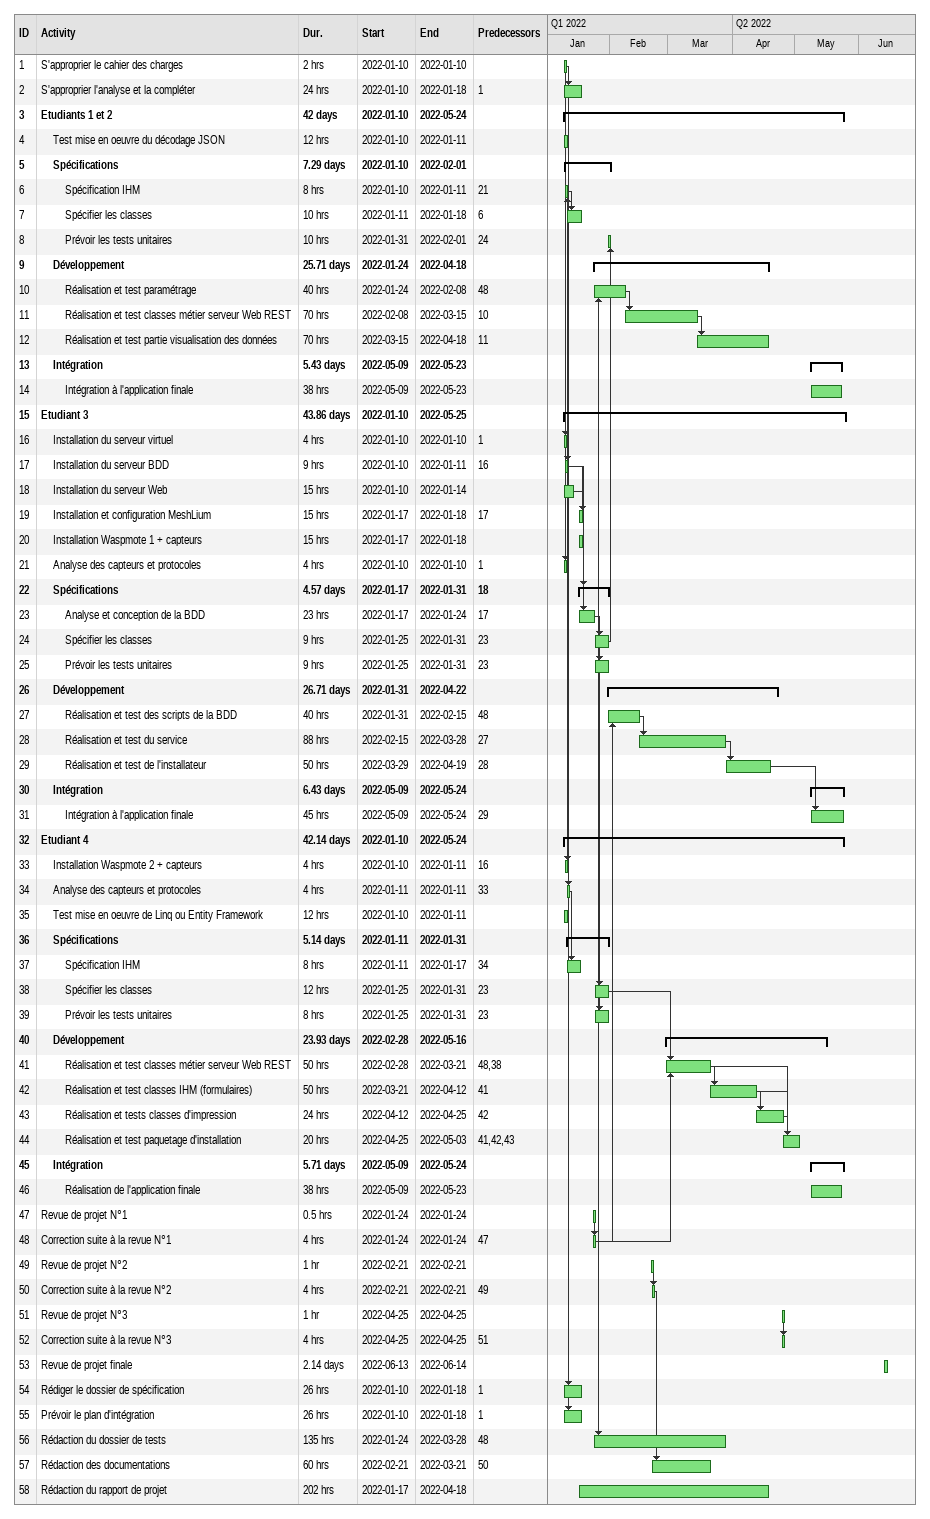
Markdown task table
| ID | Level | Task | Duration | Start | Finish | Predecessors |
|---|---|---|---|---|---|---|
| 1 | 1 | S'approprier le cahier des charges | 2h | 2022-01-10 | 2022-01-10 |  |
| 2 | 1 | S'approprier l'analyse et la compléter | 24h | 2022-01-10 | 2022-01-18 | 1 |
| 3 | 1 | **Etudiants 1 et 2** | 42d | 2022-01-10 | 2022-05-24 |  |
| 4 | 2 | Test mise en oeuvre du décodage JSON | 12h | 2022-01-10 | 2022-01-11 |  |
| 5 | 2 | **Spécifications** | 7.29d | 2022-01-10 | 2022-02-01 |  |
| 6 | 3 | Spécification IHM | 8h | 2022-01-10 | 2022-01-11 | 21 |
| 7 | 3 | Spécifier les classes | 10h | 2022-01-11 | 2022-01-18 | 6 |
| 8 | 3 | Prévoir les tests unitaires | 10h | 2022-01-31 | 2022-02-01 | 24 |
| 9 | 2 | **Développement** | 25.71d | 2022-01-24 | 2022-04-18 |  |
| 10 | 3 | Réalisation et test paramétrage | 40h | 2022-01-24 | 2022-02-08 | 48 |
| 11 | 3 | Réalisation et test classes métier serveur Web REST | 70h | 2022-02-08 | 2022-03-15 | 10 |
| 12 | 3 | Réalisation et test partie visualisation des données | 70h | 2022-03-15 | 2022-04-18 | 11 |
| 13 | 2 | **Intégration** | 5.43d | 2022-05-09 | 2022-05-23 |  |
| 14 | 3 | Intégration à l'application finale | 38h | 2022-05-09 | 2022-05-23 |  |
| 15 | 1 | **Etudiant 3** | 43.86d | 2022-01-10 | 2022-05-25 |  |
| 16 | 2 | Installation du serveur virtuel | 4h | 2022-01-10 | 2022-01-10 | 1 |
| 17 | 2 | Installation du serveur BDD | 9h | 2022-01-10 | 2022-01-11 | 16 |
| 18 | 2 | Installation du serveur Web | 15h | 2022-01-10 | 2022-01-14 |  |
| 19 | 2 | Installation et configuration MeshLium | 15h | 2022-01-17 | 2022-01-18 | 17 |
| 20 | 2 | Installation Waspmote 1 + capteurs | 15h | 2022-01-17 | 2022-01-18 |  |
| 21 | 2 | Analyse des capteurs et protocoles | 4h | 2022-01-10 | 2022-01-10 | 1 |
| 22 | 2 | **Spécifications** | 4.57d | 2022-01-17 | 2022-01-31 | 18 |
| 23 | 3 | Analyse et conception de la BDD | 23h | 2022-01-17 | 2022-01-24 | 17 |
| 24 | 3 | Spécifier les classes | 9h | 2022-01-25 | 2022-01-31 | 23 |
| 25 | 3 | Prévoir les tests unitaires | 9h | 2022-01-25 | 2022-01-31 | 23 |
| 26 | 2 | **Développement** | 26.71d | 2022-01-31 | 2022-04-22 |  |
| 27 | 3 | Réalisation et test des scripts de la BDD | 40h | 2022-01-31 | 2022-02-15 | 48 |
| 28 | 3 | Réalisation et test du service | 88h | 2022-02-15 | 2022-03-28 | 27 |
| 29 | 3 | Réalisation et test de l'installateur | 50h | 2022-03-29 | 2022-04-19 | 28 |
| 30 | 2 | **Intégration** | 6.43d | 2022-05-09 | 2022-05-24 |  |
| 31 | 3 | Intégration à l'application finale | 45h | 2022-05-09 | 2022-05-24 | 29 |
| 32 | 1 | **Etudiant 4** | 42.14d | 2022-01-10 | 2022-05-24 |  |
| 33 | 2 | Installation Waspmote 2 + capteurs | 4h | 2022-01-10 | 2022-01-11 | 16 |
| 34 | 2 | Analyse des capteurs et protocoles | 4h | 2022-01-11 | 2022-01-11 | 33 |
| 35 | 2 | Test mise en oeuvre de Linq ou Entity Framework | 12h | 2022-01-10 | 2022-01-11 |  |
| 36 | 2 | **Spécifications** | 5.14d | 2022-01-11 | 2022-01-31 |  |
| 37 | 3 | Spécification IHM | 8h | 2022-01-11 | 2022-01-17 | 34 |
| 38 | 3 | Spécifier les classes | 12h | 2022-01-25 | 2022-01-31 | 23 |
| 39 | 3 | Prévoir les tests unitaires | 8h | 2022-01-25 | 2022-01-31 | 23 |
| 40 | 2 | **Développement** | 23.93d | 2022-02-28 | 2022-05-16 |  |
| 41 | 3 | Réalisation et test classes métier serveur Web REST | 50h | 2022-02-28 | 2022-03-21 | 48, 38 |
| 42 | 3 | Réalisation et test classes IHM (formulaires) | 50h | 2022-03-21 | 2022-04-12 | 41 |
| 43 | 3 | Réalisation et tests classes d'impression | 24h | 2022-04-12 | 2022-04-25 | 42 |
| 44 | 3 | Réalisation et test paquetage d'installation | 20h | 2022-04-25 | 2022-05-03 | 41, 42, 43 |
| 45 | 2 | **Intégration** | 5.71d | 2022-05-09 | 2022-05-24 |  |
| 46 | 3 | Réalisation de l'application finale | 38h | 2022-05-09 | 2022-05-23 |  |
| 47 | 1 | Revue de projet N°1 | 0.5h | 2022-01-24 | 2022-01-24 |  |
| 48 | 1 | Correction suite à la revue N°1 | 4h | 2022-01-24 | 2022-01-24 | 47 |
| 49 | 1 | Revue de projet N°2 | 1h | 2022-02-21 | 2022-02-21 |  |
| 50 | 1 | Correction suite à la revue N°2 | 4h | 2022-02-21 | 2022-02-21 | 49 |
| 51 | 1 | Revue de projet N°3 | 1h | 2022-04-25 | 2022-04-25 |  |
| 52 | 1 | Correction suite à la revue N°3 | 4h | 2022-04-25 | 2022-04-25 | 51 |
| 53 | 1 | Revue de projet finale | 2.14d | 2022-06-13 | 2022-06-14 |  |
| 54 | 1 | Rédiger le dossier de spécification | 26h | 2022-01-10 | 2022-01-18 | 1 |
| 55 | 1 | Prévoir le plan d'intégration | 26h | 2022-01-10 | 2022-01-18 | 1 |
| 56 | 1 | Rédaction du dossier de tests | 135h | 2022-01-24 | 2022-03-28 | 48 |
| 57 | 1 | Rédaction des documentations | 60h | 2022-02-21 | 2022-03-21 | 50 |
| 58 | 1 | Rédaction du rapport de projet | 202h | 2022-01-17 | 2022-04-18 |  |
